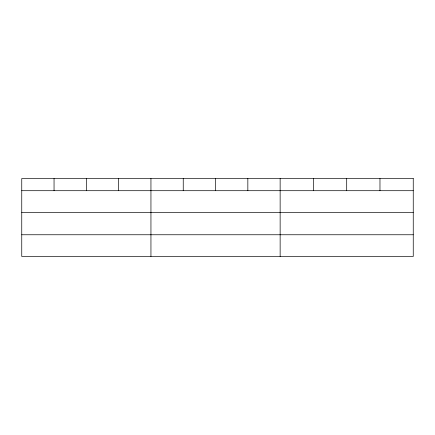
<?xml version="1.0" encoding="UTF-8"?>
<svg xmlns="http://www.w3.org/2000/svg" width="435" height="435" viewBox="0 0 435 435"><rect width="100%" height="100%" fill="white"/><g stroke="black" fill="none" stroke-linecap="round" stroke-linejoin="round"><path stroke-width="0.65" d="M21.75 190.704L413.25 190.704M21.75 212.405L413.25 212.405M21.75 234.759L413.25 234.759M379.972 178.54L379.972 190.704M346.695 178.54L346.695 190.704M313.417 178.54L313.417 190.704M280.14 178.54L280.14 256.46M247.841 178.54L247.841 190.704M215.542 178.54L215.542 190.704M183.244 178.54L183.244 190.704M150.945 178.54L150.945 256.46M118.646 178.54L118.646 190.704M86.347 178.54L86.347 190.704M54.049 178.54L54.049 190.704M413.25 178.54L21.75 178.54L21.75 256.46L413.25 256.46L413.25 178.54"/></g></svg>
